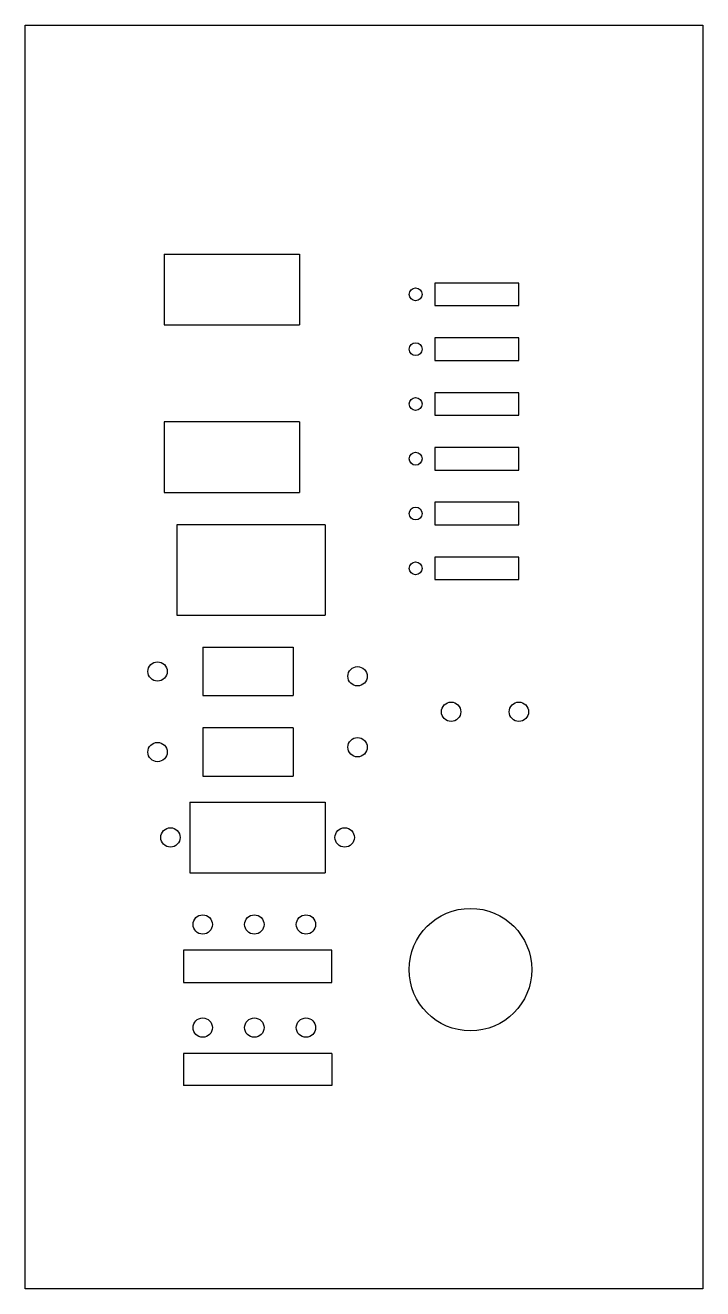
# Model space of a CAD drawing. Header units: millimetres. Extents: x 379 to 484, y 59 to 255.
import ezdxf

# ---------------------------------------------------------------- set-up
doc = ezdxf.new("R2010")
doc.units = ezdxf.units.MM

msp = doc.modelspace()

# ---------------------------------------------------------------- linework, layer by layer
for p, q in [((378.63, 255.19), (483.63, 255.19)), ((378.63, 59.19), (378.63, 255.19)), ((483.63, 255.19), (483.63, 59.19)), ((400.13, 219.69), (421.13, 219.69)), ((400.13, 219.69), (400.13, 208.69)), ((421.13, 219.69), (421.13, 208.69)), ((442.13, 215.19), (442.13, 211.69)), ((455.13, 215.19), (442.13, 215.19)), ((455.13, 211.69), (455.13, 215.19)), ((442.13, 211.69), (455.13, 211.69)), ((400.13, 208.69), (421.13, 208.69)), ((442.13, 206.69), (442.13, 203.19)), ((455.13, 206.69), (442.13, 206.69)), ((455.13, 203.19), (455.13, 206.69)), ((442.13, 203.19), (455.13, 203.19)), ((442.13, 198.19), (442.13, 194.69)), ((455.13, 198.19), (442.13, 198.19)), ((455.13, 194.69), (455.13, 198.19)), ((442.13, 194.69), (455.13, 194.69)), ((421.13, 193.69), (400.13, 193.69)), ((400.13, 193.69), (400.13, 182.69)), ((421.13, 193.69), (421.13, 182.69)), ((442.13, 189.69), (442.13, 186.19)), ((455.13, 189.69), (442.13, 189.69)), ((455.13, 186.19), (455.13, 189.69)), ((442.13, 186.19), (455.13, 186.19)), ((400.13, 182.69), (421.13, 182.69)), ((442.13, 181.19), (442.13, 177.69)), ((455.13, 181.19), (442.13, 181.19)), ((455.13, 177.69), (455.13, 181.19)), ((425.13, 177.69), (402.13, 177.69)), ((402.13, 177.69), (402.13, 163.69)), ((425.13, 177.69), (425.13, 163.69)), ((442.13, 177.69), (455.13, 177.69)), ((442.13, 172.69), (442.13, 169.19)), ((455.13, 172.69), (442.13, 172.69)), ((455.13, 169.19), (455.13, 172.69)), ((442.13, 169.19), (455.13, 169.19)), ((402.13, 163.69), (425.13, 163.69)), ((406.13, 158.69), (420.13, 158.69)), ((406.13, 158.69), (406.13, 151.19)), ((420.13, 158.69), (420.13, 151.19)), ((406.13, 151.19), (420.13, 151.19)), ((420.13, 146.19), (406.13, 146.19)), ((406.13, 146.19), (406.13, 138.69)), ((420.13, 146.19), (420.13, 138.69)), ((406.13, 138.69), (420.13, 138.69)), ((404.13, 134.69), (404.13, 123.69)), ((404.13, 134.69), (425.13, 134.69)), ((425.13, 134.69), (425.13, 123.69)), ((404.13, 123.69), (425.13, 123.69)), ((426.13, 111.69), (403.13, 111.69)), ((403.13, 111.69), (403.13, 106.69)), ((426.13, 106.69), (426.13, 111.69)), ((403.13, 106.69), (426.13, 106.69)), ((426.13, 95.69), (403.13, 95.69)), ((403.13, 95.69), (403.13, 90.69)), ((426.13, 95.69), (426.13, 90.69)), ((426.13, 90.69), (403.13, 90.69)), ((483.63, 59.19), (378.63, 59.19))]:
    msp.add_line(p, q)
for centre, radius in [((439.13, 213.44), 1), ((439.13, 204.94), 1), ((439.13, 196.44), 1), ((439.13, 187.94), 1), ((439.13, 179.44), 1), ((439.13, 170.94), 1), ((399.13, 154.94), 1.5), ((430.13, 154.19), 1.5), ((444.63, 148.69), 1.5), ((455.13, 148.69), 1.5), ((399.13, 142.44), 1.5), ((430.13, 143.19), 1.5), ((401.13, 129.19), 1.5), ((428.13, 129.19), 1.5), ((447.63, 108.69), 9.5), ((406.13, 115.69), 1.5), ((414.13, 115.69), 1.5), ((422.13, 115.69), 1.5), ((406.13, 99.69), 1.5), ((414.13, 99.69), 1.5), ((422.13, 99.69), 1.5)]:
    msp.add_circle(centre, radius)

doc.saveas('drawing.dxf')
